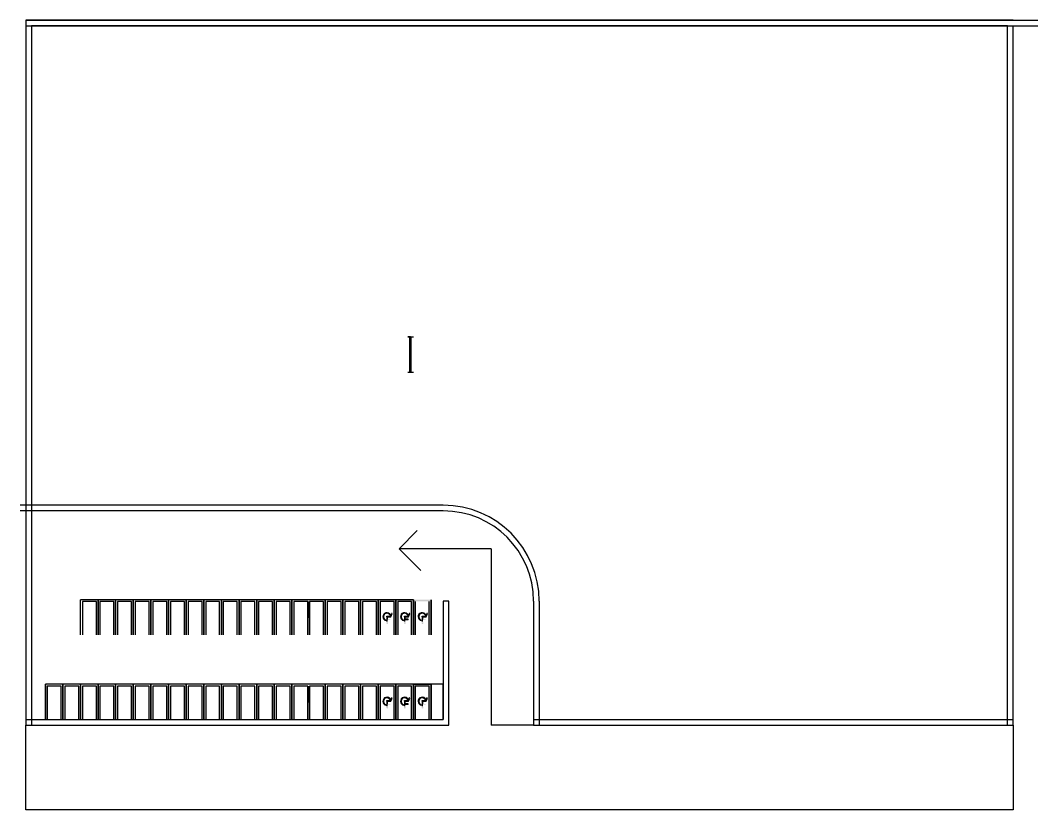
# Model space of a CAD drawing. Header units: millimetres. Extents: x 114 to 1075, y 58 to 426.
# Drawn here: x 339.2 to 411, y 163.9 to 219.9 of the extents above; entities that cross this region are included whole.
import ezdxf

# ---------------------------------------------------------------- set-up
doc = ezdxf.new("R2010")
doc.units = ezdxf.units.MM
doc.layers.add('mura', color=7, linetype='Continuous')

msp = doc.modelspace()

# ---------------------------------------------------------------- hatches: boundary and pattern name
at = {"true_color": 0xf4ee51}
h = msp.add_hatch(color=41, dxfattribs=at)
h.dxf.hatch_style = 1
h.paths.add_polyline_path([(365.275, 177.074, 1), (365.275, 177.212, 1)], flags=17)
h.paths.add_polyline_path([(365.25, 177.636), (365.25, 177.589), (365.25, 177.24), (365.297, 177.24), (365.297, 177.36), (365.501, 177.36), (365.501, 177.407), (365.297, 177.407), (365.297, 177.589), (365.527, 177.589), (365.625, 177.81), (365.586, 177.829), (365.5, 177.636)], flags=17)
h.paths.add_polyline_path([(365.464, 177.712), (365.501, 177.726, 1.557971), (365.189, 177.309), (365.189, 177.35, -1.510436)], flags=17)
h.paths.add_polyline_path([(364.631, 178.797), (364.631, 176.297), (364.766, 176.297), (364.766, 178.672), (365.756, 178.672), (365.756, 176.297), (365.881, 176.297), (365.881, 178.797)])
h.paths.add_polyline_path([(365.881, 178.797), (365.881, 176.297), (366.016, 176.297), (366.016, 178.672), (367.006, 178.672), (367.006, 176.297), (367.131, 176.297), (367.131, 178.797)])
h.paths.add_polyline_path([(366.525, 177.212, 1), (366.525, 177.074, 1)], flags=17)
h.paths.add_polyline_path([(366.5, 177.636), (366.5, 177.589), (366.5, 177.24), (366.547, 177.24), (366.547, 177.36), (366.751, 177.36), (366.751, 177.407), (366.547, 177.407), (366.547, 177.589), (366.777, 177.589), (366.875, 177.81), (366.836, 177.829), (366.75, 177.636)], flags=17)
h.paths.add_polyline_path([(366.714, 177.712), (366.751, 177.726, 1.557971), (366.439, 177.309), (366.439, 177.35, -1.510436)], flags=17)
h.paths.add_polyline_path([(367.131, 178.797), (367.131, 176.297), (367.266, 176.297), (367.266, 178.672), (368.256, 178.672), (368.256, 176.297), (368.381, 176.297), (368.381, 178.797)])
h.paths.add_polyline_path([(367.775, 177.074, 1), (367.775, 177.212, 1)], flags=17)
h.paths.add_polyline_path([(367.964, 177.712), (368.001, 177.726, 1.557971), (367.689, 177.309), (367.689, 177.35, -1.510436)], flags=17)
h.paths.add_polyline_path([(367.797, 177.407), (367.797, 177.589), (368.027, 177.589), (368.125, 177.81), (368.086, 177.829), (368, 177.636), (367.75, 177.636), (367.75, 177.589), (367.75, 177.24), (367.797, 177.24), (367.797, 177.36), (368.001, 177.36), (368.001, 177.407)], flags=17)
h = msp.add_hatch(color=41, dxfattribs=at)
h.dxf.hatch_style = 1
h.paths.add_polyline_path([(365.275, 171.074, 1), (365.275, 171.212, 1)], flags=17)
h.paths.add_polyline_path([(365.25, 171.636), (365.25, 171.589), (365.25, 171.24), (365.297, 171.24), (365.297, 171.36), (365.501, 171.36), (365.501, 171.407), (365.297, 171.407), (365.297, 171.589), (365.527, 171.589), (365.625, 171.81), (365.586, 171.829), (365.5, 171.636)], flags=17)
h.paths.add_polyline_path([(365.464, 171.712), (365.501, 171.726, 1.557971), (365.189, 171.309), (365.189, 171.35, -1.510436)], flags=17)
h.paths.add_polyline_path([(364.631, 172.797), (364.631, 170.297), (364.766, 170.297), (364.766, 172.672), (365.756, 172.672), (365.756, 170.297), (365.881, 170.297), (365.881, 172.797)])
h.paths.add_polyline_path([(365.881, 172.797), (365.881, 170.297), (366.016, 170.297), (366.016, 172.672), (367.006, 172.672), (367.006, 170.297), (367.131, 170.297), (367.131, 172.797)])
h.paths.add_polyline_path([(366.525, 171.212, 1), (366.525, 171.074, 1)], flags=17)
h.paths.add_polyline_path([(366.5, 171.636), (366.5, 171.589), (366.5, 171.24), (366.547, 171.24), (366.547, 171.36), (366.751, 171.36), (366.751, 171.407), (366.547, 171.407), (366.547, 171.589), (366.777, 171.589), (366.875, 171.81), (366.836, 171.829), (366.75, 171.636)], flags=17)
h.paths.add_polyline_path([(366.714, 171.712), (366.751, 171.726, 1.557971), (366.439, 171.309), (366.439, 171.35, -1.510436)], flags=17)
h.paths.add_polyline_path([(367.131, 172.797), (367.131, 170.297), (367.266, 170.297), (367.266, 172.672), (368.256, 172.672), (368.256, 170.297), (368.381, 170.297), (368.381, 172.797)])
h.paths.add_polyline_path([(367.775, 171.074, 1), (367.775, 171.212, 1)], flags=17)
h.paths.add_polyline_path([(367.964, 171.712), (368.001, 171.726, 1.557971), (367.689, 171.309), (367.689, 171.35, -1.510436)], flags=17)
h.paths.add_polyline_path([(367.797, 171.407), (367.797, 171.589), (368.027, 171.589), (368.125, 171.81), (368.086, 171.829), (368, 171.636), (367.75, 171.636), (367.75, 171.589), (367.75, 171.24), (367.797, 171.24), (367.797, 171.36), (368.001, 171.36), (368.001, 171.407)], flags=17)

# ---------------------------------------------------------------- linework, layer by layer
for p, q in [((339.649, 219.897), (339.649, 169.897)), ((409.649, 219.897), (339.649, 219.897)), ((339.649, 219.897), (467.394, 219.897)), ((339.649, 219.497), (467.394, 219.497)), ((340.049, 219.497), (340.049, 169.897)), ((409.249, 219.497), (340.049, 219.497)), ((409.249, 169.897), (409.249, 219.497)), ((409.649, 169.897), (409.649, 219.497)), ((369.249, 185.497), (339.249, 185.497)), ((369.249, 185.097), (339.249, 185.097)), ((366.122, 182.397), (367.401, 183.711)), ((372.649, 182.397), (366.122, 182.397)), ((366.122, 182.397), (367.646, 180.872)), ((367.646, 180.872), (366.122, 182.397)), ((372.649, 182.397), (372.649, 169.897)), ((344.775, 178.797), (343.525, 178.797)), ((344.775, 178.797), (343.525, 178.797)), ((344.775, 178.797), (343.525, 178.797)), ((343.525, 176.297), (343.525, 178.797)), ((344.65, 178.672), (343.66, 178.672)), ((343.66, 178.672), (343.66, 176.297)), ((344.65, 178.672), (343.66, 178.672)), ((343.66, 178.672), (343.66, 176.297)), ((344.65, 176.297), (344.65, 178.672)), ((346.016, 178.797), (344.766, 178.797)), ((344.766, 178.797), (344.766, 176.297)), ((344.766, 176.297), (344.766, 178.797)), ((344.775, 176.297), (344.775, 178.797)), ((345.891, 178.672), (344.901, 178.672)), ((344.901, 178.672), (344.901, 176.297)), ((345.891, 176.297), (345.891, 178.672)), ((347.266, 178.797), (346.016, 178.797)), ((346.016, 178.797), (346.016, 176.297)), ((346.016, 176.297), (346.016, 178.797)), ((347.266, 178.797), (346.016, 178.797)), ((346.016, 178.797), (346.016, 176.297)), ((346.016, 176.297), (346.016, 178.797)), ((347.266, 178.797), (346.016, 178.797)), ((346.016, 178.797), (346.016, 176.297)), ((346.016, 176.297), (346.016, 178.797)), ((347.141, 178.672), (346.151, 178.672)), ((346.151, 178.672), (346.151, 176.297)), ((347.141, 178.672), (346.151, 178.672)), ((346.151, 178.672), (346.151, 176.297)), ((347.141, 176.297), (347.141, 178.672)), ((347.141, 176.297), (347.141, 178.672)), ((348.516, 178.797), (347.266, 178.797)), ((347.266, 178.797), (347.266, 176.297)), ((347.266, 176.297), (347.266, 178.797)), ((348.516, 178.797), (347.266, 178.797)), ((347.266, 178.797), (347.266, 176.297)), ((347.266, 176.297), (347.266, 178.797)), ((348.516, 178.797), (347.266, 178.797)), ((347.266, 178.797), (347.266, 176.297)), ((347.266, 176.297), (347.266, 178.797)), ((348.391, 178.672), (347.401, 178.672)), ((347.401, 178.672), (347.401, 176.297)), ((348.391, 176.297), (348.391, 178.672)), ((349.766, 178.797), (348.516, 178.797)), ((348.516, 178.797), (348.516, 176.297)), ((348.516, 176.297), (348.516, 178.797)), ((349.641, 178.672), (348.651, 178.672)), ((348.651, 178.672), (348.651, 176.297)), ((349.641, 176.297), (349.641, 178.672)), ((351.016, 178.797), (349.766, 178.797)), ((349.766, 178.797), (349.766, 176.297)), ((349.766, 176.297), (349.766, 178.797)), ((350.891, 178.672), (349.901, 178.672)), ((349.901, 178.672), (349.901, 176.297)), ((350.891, 176.297), (350.891, 178.672)), ((352.266, 178.797), (351.016, 178.797)), ((351.016, 178.797), (351.016, 176.297)), ((351.016, 176.297), (351.016, 178.797)), ((351.016, 178.797), (351.016, 176.297)), ((351.016, 176.297), (351.016, 178.797)), ((352.141, 178.672), (351.151, 178.672)), ((351.151, 178.672), (351.151, 176.297)), ((352.141, 176.297), (352.141, 178.672)), ((353.516, 178.797), (352.266, 178.797)), ((352.266, 178.797), (352.266, 176.297)), ((352.266, 176.297), (352.266, 178.797)), ((353.516, 178.797), (352.266, 178.797)), ((352.266, 178.797), (352.266, 176.297)), ((352.266, 176.297), (352.266, 178.797)), ((353.516, 178.797), (352.266, 178.797)), ((352.266, 178.797), (352.266, 176.297)), ((352.266, 176.297), (352.266, 178.797)), ((353.391, 178.672), (352.401, 178.672)), ((352.401, 178.672), (352.401, 176.297)), ((353.391, 178.672), (352.401, 178.672)), ((352.401, 178.672), (352.401, 176.297)), ((353.391, 176.297), (353.391, 178.672)), ((353.391, 176.297), (353.391, 178.672)), ((354.766, 178.797), (353.516, 178.797)), ((353.516, 178.797), (353.516, 176.297)), ((353.516, 176.297), (353.516, 178.797)), ((354.766, 178.797), (353.516, 178.797)), ((353.516, 178.797), (353.516, 176.297)), ((353.516, 176.297), (353.516, 178.797)), ((354.766, 178.797), (353.516, 178.797)), ((353.516, 178.797), (353.516, 176.297)), ((353.516, 176.297), (353.516, 178.797)), ((354.641, 178.672), (353.651, 178.672)), ((353.651, 178.672), (353.651, 176.297)), ((354.641, 176.297), (354.641, 178.672)), ((356.016, 178.797), (354.766, 178.797)), ((354.766, 178.797), (354.766, 176.297)), ((354.766, 176.297), (354.766, 178.797)), ((355.891, 178.672), (354.901, 178.672)), ((354.901, 178.672), (354.901, 176.297)), ((355.891, 176.297), (355.891, 178.672)), ((357.266, 178.797), (356.016, 178.797)), ((356.016, 178.797), (356.016, 176.297)), ((356.016, 176.297), (356.016, 178.797)), ((357.141, 178.672), (356.151, 178.672)), ((356.151, 178.672), (356.151, 176.297)), ((357.141, 176.297), (357.141, 178.672)), ((358.516, 178.797), (357.266, 178.797)), ((357.266, 178.797), (357.266, 176.297)), ((357.266, 176.297), (357.266, 178.797)), ((358.391, 178.672), (357.401, 178.672)), ((357.401, 178.672), (357.401, 176.297)), ((358.391, 176.297), (358.391, 178.672)), ((359.766, 178.797), (358.516, 178.797)), ((358.516, 178.797), (358.516, 176.297)), ((358.516, 176.297), (358.516, 178.797)), ((359.641, 178.672), (358.651, 178.672)), ((358.651, 178.672), (358.651, 176.297)), ((360.881, 178.797), (359.631, 178.797)), ((359.641, 178.672), (359.631, 176.297)), ((359.641, 176.297), (359.641, 178.672)), ((359.766, 178.672), (359.766, 176.297)), ((359.766, 176.297), (359.766, 178.672)), ((359.766, 176.297), (359.766, 178.672)), ((360.756, 178.672), (359.766, 178.672)), ((359.766, 178.672), (359.766, 176.297)), ((360.756, 176.297), (360.756, 178.672)), ((362.131, 178.797), (360.881, 178.797)), ((360.881, 178.797), (360.881, 176.297)), ((360.881, 176.297), (360.881, 178.797)), ((362.131, 178.797), (360.881, 178.797)), ((360.881, 178.797), (360.881, 176.297)), ((360.881, 176.297), (360.881, 178.797)), ((362.131, 178.797), (360.881, 178.797)), ((360.881, 178.797), (360.881, 176.297)), ((360.881, 176.297), (360.881, 178.797)), ((362.006, 178.672), (361.016, 178.672)), ((361.016, 178.672), (361.016, 176.297)), ((362.006, 178.672), (361.016, 178.672)), ((361.016, 178.672), (361.016, 176.297)), ((362.006, 176.297), (362.006, 178.672)), ((362.006, 176.297), (362.006, 178.672)), ((363.381, 178.797), (362.131, 178.797)), ((362.131, 178.797), (362.131, 176.297)), ((362.131, 176.297), (362.131, 178.797)), ((363.381, 178.797), (362.131, 178.797)), ((362.131, 178.797), (362.131, 176.297)), ((362.131, 176.297), (362.131, 178.797)), ((363.381, 178.797), (362.131, 178.797)), ((362.131, 178.797), (362.131, 176.297)), ((362.131, 176.297), (362.131, 178.797)), ((363.256, 178.672), (362.266, 178.672)), ((362.266, 178.672), (362.266, 176.297)), ((363.256, 176.297), (363.256, 178.672)), ((364.631, 178.797), (363.381, 178.797)), ((363.381, 178.797), (363.381, 176.297)), ((363.381, 176.297), (363.381, 178.797)), ((364.506, 178.672), (363.516, 178.672)), ((363.516, 178.672), (363.516, 176.297)), ((364.506, 176.297), (364.506, 178.672)), ((364.631, 178.797), (364.631, 176.297)), ((365.881, 178.797), (364.631, 178.797)), ((364.631, 178.797), (364.631, 176.297)), ((364.631, 176.297), (364.631, 178.797)), ((364.631, 176.297), (364.631, 178.797)), ((365.881, 178.797), (364.631, 178.797)), ((364.631, 178.797), (364.631, 176.297)), ((365.756, 178.672), (364.766, 178.672)), ((364.766, 178.672), (364.766, 176.297)), ((365.756, 176.297), (365.756, 178.672)), ((367.131, 178.797), (365.881, 178.797)), ((365.881, 178.797), (365.881, 176.297)), ((365.881, 176.297), (365.881, 178.797)), ((365.881, 176.297), (365.881, 178.797)), ((365.881, 176.297), (365.881, 178.797)), ((367.006, 178.672), (366.016, 178.672)), ((366.016, 178.672), (366.016, 176.297)), ((367.006, 176.297), (367.006, 178.672)), ((367.131, 178.797), (367.131, 176.297)), ((367.131, 176.297), (367.131, 178.797)), ((367.131, 176.297), (367.131, 178.797)), ((367.131, 176.297), (367.131, 178.797)), ((367.131, 178.797), (367.131, 176.297)), ((367.266, 178.672), (367.266, 176.297)), ((368.256, 176.297), (368.256, 178.672)), ((368.381, 178.797), (368.381, 176.297)), ((368.381, 176.297), (368.381, 178.797)), ((368.381, 176.297), (368.381, 178.797)), ((369.249, 178.697), (369.249, 170.297)), ((369.649, 178.697), (369.249, 178.697)), ((369.649, 169.897), (369.649, 178.697)), ((375.649, 178.697), (375.649, 169.897)), ((376.049, 178.697), (376.049, 169.897)), ((365.25, 177.589), (365.25, 177.636)), ((365.25, 177.636), (365.5, 177.636)), ((365.25, 177.589), (365.25, 177.24)), ((365.297, 177.589), (365.527, 177.589)), ((365.297, 177.407), (365.297, 177.589)), ((365.464, 177.712), (365.501, 177.726)), ((365.5, 177.636), (365.586, 177.829)), ((365.527, 177.589), (365.625, 177.81)), ((365.625, 177.81), (365.586, 177.829)), ((366.5, 177.589), (366.5, 177.636)), ((366.5, 177.636), (366.75, 177.636)), ((366.5, 177.589), (366.5, 177.24)), ((366.547, 177.589), (366.777, 177.589)), ((366.547, 177.407), (366.547, 177.589)), ((366.751, 177.407), (366.547, 177.407)), ((366.751, 177.36), (366.547, 177.36)), ((366.714, 177.712), (366.751, 177.726)), ((366.75, 177.636), (366.836, 177.829)), ((366.751, 177.36), (366.751, 177.407)), ((366.777, 177.589), (366.875, 177.81)), ((366.875, 177.81), (366.836, 177.829)), ((367.75, 177.589), (367.75, 177.636)), ((367.75, 177.636), (368, 177.636)), ((367.75, 177.589), (367.75, 177.24)), ((367.797, 177.589), (368.027, 177.589)), ((367.797, 177.407), (367.797, 177.589)), ((367.964, 177.712), (368.001, 177.726)), ((368, 177.636), (368.086, 177.829)), ((368.027, 177.589), (368.125, 177.81)), ((368.125, 177.81), (368.086, 177.829)), ((342.283, 172.797), (341.033, 172.797)), ((341.033, 172.797), (341.033, 170.297)), ((341.033, 170.297), (341.033, 172.797)), ((342.283, 172.797), (341.033, 172.797)), ((341.033, 172.797), (341.033, 170.297)), ((341.033, 170.297), (341.033, 172.797)), ((342.283, 172.797), (341.033, 172.797)), ((341.033, 172.797), (341.033, 170.297)), ((341.033, 170.297), (341.033, 172.797)), ((342.158, 172.672), (341.168, 172.672)), ((341.168, 172.672), (341.168, 170.297)), ((342.158, 172.672), (341.168, 172.672)), ((341.168, 172.672), (341.168, 170.297)), ((342.158, 170.297), (342.158, 172.672)), ((343.525, 172.797), (342.275, 172.797)), ((342.275, 172.797), (342.275, 170.297)), ((342.275, 170.297), (342.275, 172.797)), ((342.283, 170.297), (342.283, 172.797)), ((343.4, 172.672), (342.41, 172.672)), ((342.41, 172.672), (342.41, 170.297)), ((343.4, 170.297), (343.4, 172.672)), ((344.775, 172.797), (343.525, 172.797)), ((343.525, 172.797), (343.525, 170.297)), ((343.525, 170.297), (343.525, 172.797)), ((344.775, 172.797), (343.525, 172.797)), ((343.525, 172.797), (343.525, 170.297)), ((343.525, 170.297), (343.525, 172.797)), ((344.775, 172.797), (343.525, 172.797)), ((343.525, 172.797), (343.525, 170.297)), ((343.525, 170.297), (343.525, 172.797)), ((344.65, 172.672), (343.66, 172.672)), ((343.66, 172.672), (343.66, 170.297)), ((344.65, 172.672), (343.66, 172.672)), ((343.66, 172.672), (343.66, 170.297)), ((344.65, 170.297), (344.65, 172.672)), ((346.016, 172.797), (344.766, 172.797)), ((344.766, 172.797), (344.766, 170.297)), ((344.766, 170.297), (344.766, 172.797)), ((344.775, 170.297), (344.775, 172.797)), ((345.891, 172.672), (344.901, 172.672)), ((344.901, 172.672), (344.901, 170.297)), ((345.891, 170.297), (345.891, 172.672)), ((347.266, 172.797), (346.016, 172.797)), ((346.016, 172.797), (346.016, 170.297)), ((346.016, 170.297), (346.016, 172.797)), ((347.266, 172.797), (346.016, 172.797)), ((346.016, 172.797), (346.016, 170.297)), ((346.016, 170.297), (346.016, 172.797)), ((347.266, 172.797), (346.016, 172.797)), ((346.016, 172.797), (346.016, 170.297)), ((346.016, 170.297), (346.016, 172.797)), ((347.141, 172.672), (346.151, 172.672)), ((346.151, 172.672), (346.151, 170.297)), ((347.141, 172.672), (346.151, 172.672)), ((346.151, 172.672), (346.151, 170.297)), ((347.141, 170.297), (347.141, 172.672)), ((347.141, 170.297), (347.141, 172.672)), ((348.516, 172.797), (347.266, 172.797)), ((347.266, 172.797), (347.266, 170.297)), ((347.266, 170.297), (347.266, 172.797)), ((348.516, 172.797), (347.266, 172.797)), ((347.266, 172.797), (347.266, 170.297)), ((347.266, 170.297), (347.266, 172.797)), ((348.516, 172.797), (347.266, 172.797)), ((347.266, 172.797), (347.266, 170.297)), ((347.266, 170.297), (347.266, 172.797)), ((348.391, 172.672), (347.401, 172.672)), ((347.401, 172.672), (347.401, 170.297)), ((348.391, 170.297), (348.391, 172.672)), ((349.766, 172.797), (348.516, 172.797)), ((348.516, 172.797), (348.516, 170.297)), ((348.516, 170.297), (348.516, 172.797)), ((349.641, 172.672), (348.651, 172.672)), ((348.651, 172.672), (348.651, 170.297)), ((349.641, 170.297), (349.641, 172.672)), ((351.016, 172.797), (349.766, 172.797)), ((349.766, 172.797), (349.766, 170.297)), ((349.766, 170.297), (349.766, 172.797)), ((350.891, 172.672), (349.901, 172.672)), ((349.901, 172.672), (349.901, 170.297)), ((350.891, 170.297), (350.891, 172.672)), ((352.266, 172.797), (351.016, 172.797)), ((351.016, 172.797), (351.016, 170.297)), ((351.016, 170.297), (351.016, 172.797)), ((351.016, 172.797), (351.016, 170.297)), ((351.016, 170.297), (351.016, 172.797)), ((352.141, 172.672), (351.151, 172.672)), ((351.151, 172.672), (351.151, 170.297)), ((352.141, 170.297), (352.141, 172.672)), ((353.516, 172.797), (352.266, 172.797)), ((352.266, 172.797), (352.266, 170.297)), ((352.266, 170.297), (352.266, 172.797)), ((353.516, 172.797), (352.266, 172.797)), ((352.266, 172.797), (352.266, 170.297)), ((352.266, 170.297), (352.266, 172.797)), ((353.516, 172.797), (352.266, 172.797)), ((352.266, 172.797), (352.266, 170.297)), ((352.266, 170.297), (352.266, 172.797)), ((353.391, 172.672), (352.401, 172.672)), ((352.401, 172.672), (352.401, 170.297)), ((353.391, 172.672), (352.401, 172.672)), ((352.401, 172.672), (352.401, 170.297)), ((353.391, 170.297), (353.391, 172.672)), ((353.391, 170.297), (353.391, 172.672)), ((354.766, 172.797), (353.516, 172.797)), ((353.516, 172.797), (353.516, 170.297)), ((353.516, 170.297), (353.516, 172.797)), ((354.766, 172.797), (353.516, 172.797)), ((353.516, 172.797), (353.516, 170.297)), ((353.516, 170.297), (353.516, 172.797)), ((354.766, 172.797), (353.516, 172.797)), ((353.516, 172.797), (353.516, 170.297)), ((353.516, 170.297), (353.516, 172.797)), ((354.641, 172.672), (353.651, 172.672)), ((353.651, 172.672), (353.651, 170.297)), ((354.641, 170.297), (354.641, 172.672)), ((356.016, 172.797), (354.766, 172.797)), ((354.766, 172.797), (354.766, 170.297)), ((354.766, 170.297), (354.766, 172.797)), ((355.891, 172.672), (354.901, 172.672)), ((354.901, 172.672), (354.901, 170.297)), ((355.891, 170.297), (355.891, 172.672)), ((357.266, 172.797), (356.016, 172.797)), ((356.016, 172.797), (356.016, 170.297)), ((356.016, 170.297), (356.016, 172.797)), ((357.141, 172.672), (356.151, 172.672)), ((356.151, 172.672), (356.151, 170.297)), ((357.141, 170.297), (357.141, 172.672)), ((358.516, 172.797), (357.266, 172.797)), ((357.266, 172.797), (357.266, 170.297)), ((357.266, 170.297), (357.266, 172.797)), ((358.391, 172.672), (357.401, 172.672)), ((357.401, 172.672), (357.401, 170.297)), ((358.391, 170.297), (358.391, 172.672)), ((359.766, 172.797), (358.516, 172.797)), ((358.516, 172.797), (358.516, 170.297)), ((358.516, 170.297), (358.516, 172.797)), ((359.641, 172.672), (358.651, 172.672)), ((358.651, 172.672), (358.651, 170.297)), ((360.881, 172.797), (359.631, 172.797)), ((359.641, 172.672), (359.631, 170.297)), ((359.641, 170.297), (359.641, 172.672)), ((359.766, 172.672), (359.766, 170.297)), ((359.766, 170.297), (359.766, 172.672)), ((359.766, 170.297), (359.766, 172.672)), ((360.756, 172.672), (359.766, 172.672)), ((359.766, 172.672), (359.766, 170.297)), ((360.756, 170.297), (360.756, 172.672)), ((362.131, 172.797), (360.881, 172.797)), ((360.881, 172.797), (360.881, 170.297)), ((360.881, 170.297), (360.881, 172.797)), ((362.131, 172.797), (360.881, 172.797)), ((360.881, 172.797), (360.881, 170.297)), ((360.881, 170.297), (360.881, 172.797)), ((362.131, 172.797), (360.881, 172.797)), ((360.881, 172.797), (360.881, 170.297)), ((360.881, 170.297), (360.881, 172.797)), ((362.006, 172.672), (361.016, 172.672)), ((361.016, 172.672), (361.016, 170.297)), ((362.006, 172.672), (361.016, 172.672)), ((361.016, 172.672), (361.016, 170.297)), ((362.006, 170.297), (362.006, 172.672)), ((362.006, 170.297), (362.006, 172.672)), ((363.381, 172.797), (362.131, 172.797)), ((362.131, 172.797), (362.131, 170.297)), ((362.131, 170.297), (362.131, 172.797)), ((363.381, 172.797), (362.131, 172.797)), ((362.131, 172.797), (362.131, 170.297)), ((362.131, 170.297), (362.131, 172.797)), ((363.381, 172.797), (362.131, 172.797)), ((362.131, 172.797), (362.131, 170.297)), ((362.131, 170.297), (362.131, 172.797)), ((363.256, 172.672), (362.266, 172.672)), ((362.266, 172.672), (362.266, 170.297)), ((363.256, 170.297), (363.256, 172.672)), ((364.631, 172.797), (363.381, 172.797)), ((363.381, 172.797), (363.381, 170.297)), ((363.381, 170.297), (363.381, 172.797)), ((364.506, 172.672), (363.516, 172.672)), ((363.516, 172.672), (363.516, 170.297)), ((364.506, 170.297), (364.506, 172.672)), ((364.631, 172.797), (364.631, 170.297)), ((365.881, 172.797), (364.631, 172.797)), ((364.631, 172.797), (364.631, 170.297)), ((364.631, 170.297), (364.631, 172.797)), ((364.631, 170.297), (364.631, 172.797)), ((365.881, 172.797), (364.631, 172.797)), ((364.631, 172.797), (364.631, 170.297)), ((365.756, 172.672), (364.766, 172.672)), ((364.766, 172.672), (364.766, 170.297)), ((365.756, 170.297), (365.756, 172.672)), ((367.131, 172.797), (365.881, 172.797)), ((365.881, 172.797), (365.881, 170.297)), ((365.881, 170.297), (365.881, 172.797)), ((365.881, 170.297), (365.881, 172.797)), ((365.881, 170.297), (365.881, 172.797)), ((367.006, 172.672), (366.016, 172.672)), ((366.016, 172.672), (366.016, 170.297)), ((367.006, 170.297), (367.006, 172.672)), ((368.381, 172.797), (367.131, 172.797)), ((367.131, 172.797), (367.131, 170.297)), ((367.131, 170.297), (367.131, 172.797)), ((367.131, 170.297), (367.131, 172.797)), ((367.131, 170.297), (367.131, 172.797)), ((367.131, 172.797), (368.381, 172.797)), ((368.381, 172.797), (367.131, 172.797)), ((367.131, 172.797), (367.131, 170.297)), ((368.256, 172.672), (367.266, 172.672)), ((367.266, 172.672), (367.266, 170.297)), ((368.256, 170.297), (368.256, 172.672)), ((368.381, 172.797), (368.381, 170.297)), ((368.381, 170.297), (368.381, 172.797)), ((368.381, 170.297), (368.381, 172.797)), ((369.249, 172.797), (368.381, 172.797)), ((369.249, 170.297), (369.249, 172.797)), ((365.25, 171.589), (365.25, 171.636)), ((365.25, 171.636), (365.5, 171.636)), ((365.25, 171.589), (365.25, 171.24)), ((365.297, 171.589), (365.527, 171.589)), ((365.297, 171.407), (365.297, 171.589)), ((365.464, 171.712), (365.501, 171.726)), ((365.5, 171.636), (365.586, 171.829)), ((365.527, 171.589), (365.625, 171.81)), ((365.625, 171.81), (365.586, 171.829)), ((366.5, 171.589), (366.5, 171.636)), ((366.5, 171.636), (366.75, 171.636)), ((366.5, 171.589), (366.5, 171.24)), ((366.547, 171.589), (366.777, 171.589)), ((366.547, 171.407), (366.547, 171.589)), ((366.714, 171.712), (366.751, 171.726)), ((366.75, 171.636), (366.836, 171.829)), ((366.777, 171.589), (366.875, 171.81)), ((366.875, 171.81), (366.836, 171.829)), ((367.75, 171.589), (367.75, 171.636)), ((367.75, 171.636), (368, 171.636)), ((367.75, 171.589), (367.75, 171.24)), ((367.797, 171.589), (368.027, 171.589)), ((367.797, 171.407), (367.797, 171.589)), ((367.964, 171.712), (368.001, 171.726)), ((368, 171.636), (368.086, 171.829)), ((368.027, 171.589), (368.125, 171.81)), ((368.125, 171.81), (368.086, 171.829)), ((366.751, 171.407), (366.547, 171.407)), ((366.751, 171.36), (366.547, 171.36)), ((366.751, 171.36), (366.751, 171.407)), ((339.649, 170.297), (369.249, 170.297)), ((375.649, 170.297), (409.649, 170.297)), ((339.649, 169.897), (369.649, 169.897)), ((339.649, 163.897), (339.649, 169.897)), ((339.649, 169.897), (369.649, 169.897)), ((375.649, 169.897), (372.649, 169.897)), ((375.649, 169.897), (409.649, 169.897)), ((409.649, 169.897), (409.649, 163.897)), ((409.649, 163.897), (339.649, 163.897))]:
    msp.add_line(p, q)
for centre, radius, start, end in [((369.249, 178.697), 6.8, 0, 90), ((369.249, 178.697), 6.4, 0, 90), ((365.25, 177.589), 0.286, 28.55949, 257.78026), ((365.25, 177.589), 0.247, 29.82386, 255.796), ((366.5, 177.589), 0.286, 28.55949, 257.78026), ((366.5, 177.589), 0.247, 29.82386, 255.796), ((367.75, 177.589), 0.286, 28.55949, 257.78026), ((367.75, 177.589), 0.247, 29.82386, 255.796), ((365.25, 171.589), 0.286, 28.55949, 257.78026), ((365.25, 171.589), 0.247, 29.82386, 255.796), ((366.5, 171.589), 0.286, 28.55949, 257.78026), ((366.5, 171.589), 0.247, 29.82386, 255.796), ((367.75, 171.589), 0.286, 28.55949, 257.78026), ((367.75, 171.589), 0.247, 29.82386, 255.796)]:
    msp.add_arc(centre, radius, start, end)
at = {"layer": 'mura'}
for p, q in [((366.929, 197.437), (366.729, 197.437)), ((366.729, 197.437), (367.129, 197.437)), ((366.879, 194.937), (366.879, 197.437)), ((366.979, 194.937), (366.979, 197.437)), ((366.729, 194.937), (367.129, 194.937))]:
    msp.add_line(p, q, dxfattribs=at)

doc.saveas('drawing.dxf')
